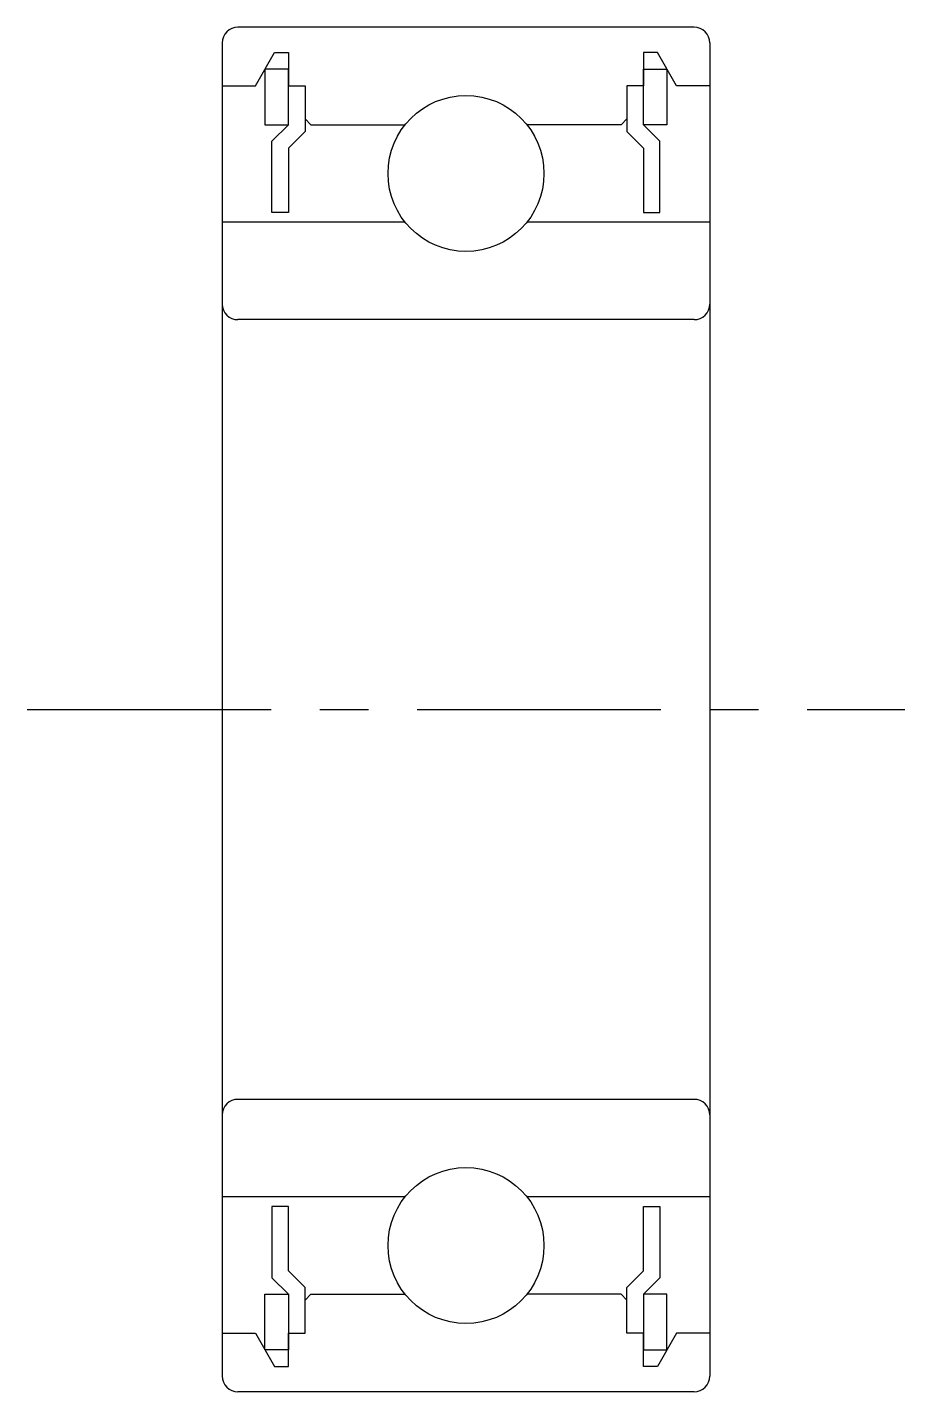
# Model space of a CAD drawing. Extents: x 87.8 to 110.1, y 77.3 to 101.5.
# Drawn here: x 105.57 to 110.07, y 94.53 to 101.53 of the extents above; entities outside this region: 2.
import ezdxf

# ---------------------------------------------------------------- set-up
doc = ezdxf.new("R2010")
doc.units = 0
doc.linetypes.add('CENTER', pattern=[2, 1.25, -0.25, 0.25, -0.25])
doc.layers.get('0').update_dxf_attribs({"linetype": 'CONTINUOUS'})
doc.layers.add('CENTER', color=1, linetype='CENTER')

msp = doc.modelspace()

# ---------------------------------------------------------------- linework, layer by layer
for p, q in [((108.9913, 101.5341), (106.6513, 101.5341)), ((106.5713, 101.4541), (106.5713, 94.6141)), ((109.0583, 101.4979), (109.0583, 101.4979)), ((109.0713, 101.4541), (109.0713, 94.6141)), ((106.7413, 101.2341), (106.8395, 101.4041)), ((106.8395, 101.4041), (106.9113, 101.4041)), ((106.9113, 101.4041), (106.9113, 101.2341)), ((108.8032, 101.4041), (108.7313, 101.4041)), ((108.7313, 101.4041), (108.7313, 101.2341)), ((108.9013, 101.2341), (108.8032, 101.4041)), ((106.7904, 101.3191), (106.7904, 101.0341)), ((106.9113, 101.3191), (106.7904, 101.3191)), ((106.9113, 101.0341), (106.9113, 101.3191)), ((108.7313, 101.3191), (108.8522, 101.3191)), ((108.7313, 101.0341), (108.7313, 101.3191)), ((108.8522, 101.3191), (108.8522, 101.0341)), ((106.5713, 101.2341), (106.7413, 101.2341)), ((106.9113, 101.2341), (106.9963, 101.2341)), ((106.9963, 101.2341), (106.9963, 100.9989)), ((108.6463, 101.2341), (108.6463, 100.9989)), ((108.7313, 101.2341), (108.6463, 101.2341)), ((109.0713, 101.2341), (108.9013, 101.2341)), ((106.7904, 101.0341), (106.9113, 101.0341)), ((106.8263, 100.9491), (106.9113, 101.0341)), ((106.9963, 101.0641), (107.0263, 101.0341)), ((107.0263, 101.0341), (107.5091, 101.0341)), ((108.6163, 101.0341), (108.1336, 101.0341)), ((108.6463, 101.0641), (108.6163, 101.0341)), ((108.8163, 100.9491), (108.7313, 101.0341)), ((108.8522, 101.0341), (108.7313, 101.0341)), ((106.8263, 100.5841), (106.8263, 100.9491)), ((106.9963, 100.9989), (106.9113, 100.9139)), ((108.6463, 100.9989), (108.7313, 100.9139)), ((108.8163, 100.5841), (108.8163, 100.9491)), ((106.9113, 100.9139), (106.9113, 100.5841)), ((108.7313, 100.9139), (108.7313, 100.5841)), ((107.5091, 100.5341), (106.5713, 100.5341)), ((106.9113, 100.5841), (106.8263, 100.5841)), ((109.0713, 100.5341), (108.1336, 100.5341)), ((108.7313, 100.5841), (108.8163, 100.5841)), ((108.9913, 100.0341), (106.6513, 100.0341)), ((109.0713, 99.7441), (109.0713, 99.7442)), ((109.0713, 98.0341), (109.0714, 98.0341)), ((108.9913, 96.0341), (106.6513, 96.0341)), ((107.5091, 95.5341), (106.5713, 95.5341)), ((106.9113, 95.4841), (106.8263, 95.4841)), ((106.8263, 95.4841), (106.8263, 95.1191)), ((106.9113, 95.1543), (106.9113, 95.4841)), ((109.0713, 95.5341), (108.1336, 95.5341)), ((108.7313, 95.4841), (108.8163, 95.4841)), ((108.7313, 95.1543), (108.7313, 95.4841)), ((108.8163, 95.4841), (108.8163, 95.1191)), ((106.9963, 95.0693), (106.9113, 95.1543)), ((108.6463, 95.0693), (108.7313, 95.1543)), ((106.8263, 95.1191), (106.9113, 95.0341)), ((106.9963, 94.8341), (106.9963, 95.0693)), ((108.6463, 94.8341), (108.6463, 95.0693)), ((108.8163, 95.1191), (108.7313, 95.0341)), ((106.7904, 94.7491), (106.7904, 95.0341)), ((106.7904, 95.0341), (106.9113, 95.0341)), ((106.9113, 95.0341), (106.9113, 94.7491)), ((106.9963, 95.0041), (107.0263, 95.0341)), ((107.0263, 95.0341), (107.5091, 95.0341)), ((108.6163, 95.0341), (108.1336, 95.0341)), ((108.6463, 95.0041), (108.6163, 95.0341)), ((108.7313, 95.0341), (108.7313, 94.7491)), ((108.8522, 95.0341), (108.7313, 95.0341)), ((108.8522, 94.7491), (108.8522, 95.0341)), ((106.5713, 94.8341), (106.7413, 94.8341)), ((106.7413, 94.8341), (106.8395, 94.6641)), ((106.9113, 94.8341), (106.9963, 94.8341)), ((106.9113, 94.6641), (106.9113, 94.8341)), ((108.7313, 94.8341), (108.6463, 94.8341)), ((108.7313, 94.6641), (108.7313, 94.8341)), ((108.9013, 94.8341), (108.8032, 94.6641)), ((109.0713, 94.8341), (108.9013, 94.8341)), ((106.9113, 94.7491), (106.7904, 94.7491)), ((108.7313, 94.7491), (108.8522, 94.7491)), ((106.8395, 94.6641), (106.9113, 94.6641)), ((108.8032, 94.6641), (108.7313, 94.6641)), ((108.9913, 94.5341), (106.6513, 94.5341))]:
    msp.add_line(p, q)
for centre in [(107.8213, 100.7841), (107.8213, 95.2841)]:
    msp.add_circle(centre, 0.4)
for centre, start, end in [((106.6513, 101.4541), 90, 180), ((108.9913, 101.4541), 0, 90), ((106.6513, 100.1141), 180, 270), ((108.9913, 100.1141), 270, 0), ((106.6513, 95.9541), 90, 180), ((108.9913, 95.9541), 0, 90), ((106.6513, 94.6141), 180, 270), ((108.9913, 94.6141), 270, 0)]:
    msp.add_arc(centre, 0.08, start, end)
at = {"layer": 'CENTER', "color": 1, "linetype": 'CENTER'}
msp.add_line((105.5713, 98.0341), (110.0713, 98.0341), dxfattribs=at)

# ---------------------------------------------------------------- texts
for p in [(87.6919, 81.0221), (87.6919, 77.2721)]:
    msp.add_text('B674ZZ', height=1).set_placement(p)

doc.saveas('drawing.dxf')
